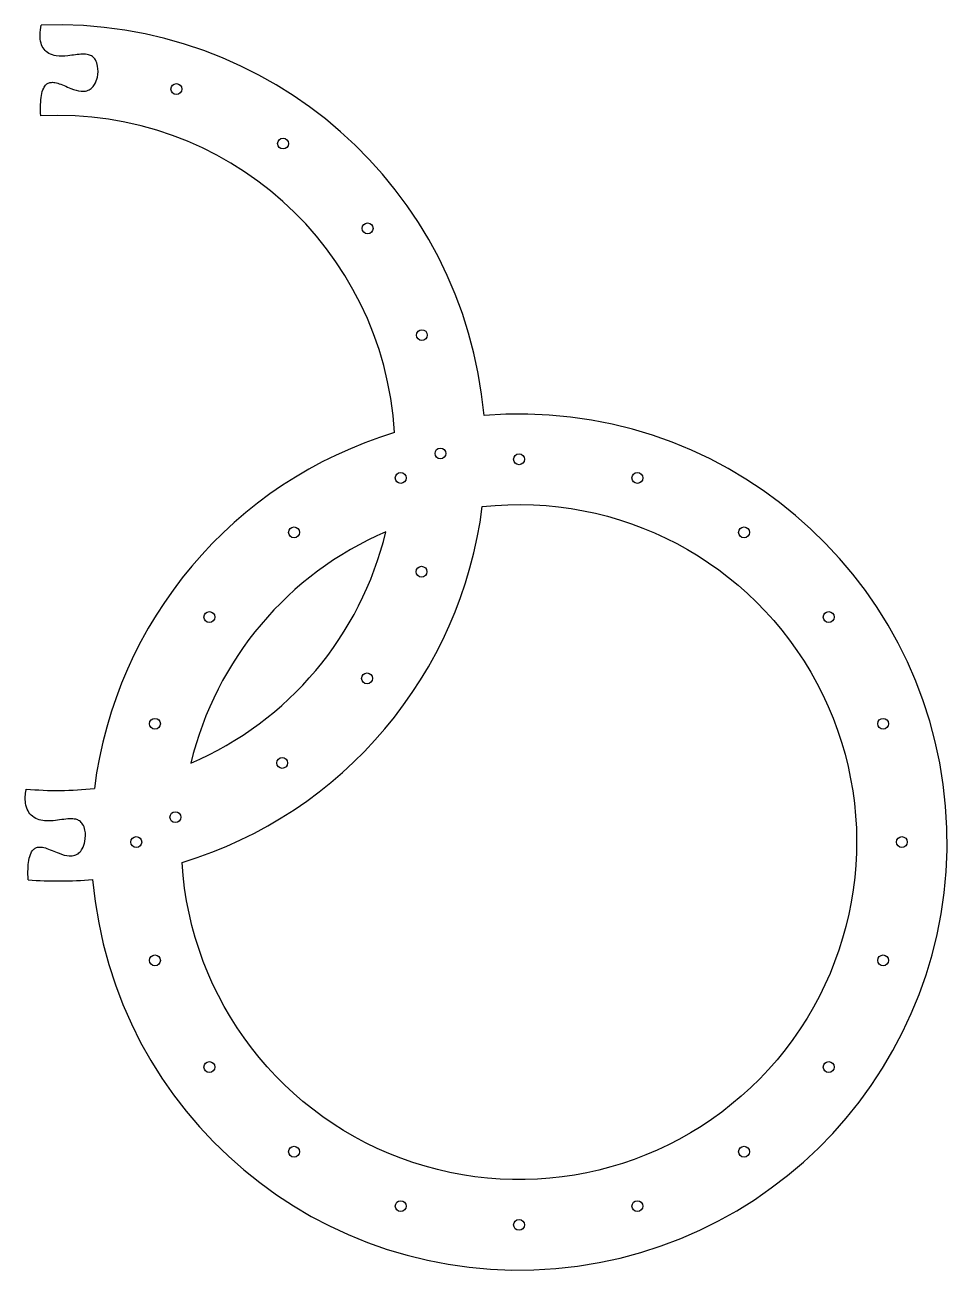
# Model space of a CAD drawing. Header units: millimetres. Extents: x 295 to 805, y -311 to 377.
import ezdxf

# ---------------------------------------------------------------- set-up
doc = ezdxf.new("R2010")
doc.units = ezdxf.units.MM
doc.layers.get('0').update_dxf_attribs({"linetype": 'CONTINUOUS'})

msp = doc.modelspace()

# ---------------------------------------------------------------- linework, layer by layer
msp.add_lwpolyline([(547.86, 111.04, -2.499664), (381.96, -85.68, 0.295756)], format="xyb", close=True)
for centre in [(378.82, 341.75), (437.75, 311.62), (484.48, 264.76), (514.45, 205.74), (524.72, 140.36), (568.17, 137.15), (502.79, 126.8), (633.54, 126.8), (443.82, 96.75), (692.51, 96.75), (514.27, 75), (397.02, 49.95), (739.31, 49.95), (484.14, 16.07), (366.97, -9.02), (769.36, -9.02), (437.28, -30.67), (378.26, -60.64), (356.62, -74.4), (779.72, -74.4), (366.97, -139.77), (769.36, -139.77), (397.02, -198.74), (739.31, -198.74), (443.82, -245.54), (692.51, -245.54), (502.79, -275.59), (633.54, -275.59), (568.17, -285.95)]:
    msp.add_circle(centre, 3)
for centre, radius, start, end in [((313.17, 140.65), 236.55, 5.02294, 92.21006), ((313.17, 140.65), 186.55, 3.46678, 92.87368), ((568.17, -74.4), 236.55, -174.97706, 94.69435), ((568.17, -74.4), 236.55, 106.9068, 172.81049), ((568.17, -74.4), 186.55, 113.24594, 166.47135), ((313.17, 140.65), 186.55, 293.24594, 346.47135), ((313.17, 140.65), 186.55, 264.65257, 276.25051), ((313.17, 140.65), 236.55, 266.04822, 274.69435)]:
    msp.add_arc(centre, radius, start, end)
for points, knots in [([(303.81, 326.96), (303.59, 331.54), (303.72, 335.25), (304.46, 339.64), (304.85, 341.1), (305.82, 343.03), (306.28, 343.72), (307.35, 344.68), (307.86, 344.98), (309.03, 345.39), (309.65, 345.47), (311.21, 345.46), (312.2, 345.27), (315.49, 344.31), (318, 343.09), (322.4, 341.37), (324.31, 340.75), (327.22, 340.48), (328.3, 340.53), (330.21, 341.09), (331, 341.51), (332.46, 342.71), (333.08, 343.47), (334.32, 345.52), (334.82, 346.91), (335.57, 350.31), (335.63, 352.47), (335.08, 355.6), (334.7, 356.8), (333.62, 358.56), (333.07, 359.19), (331.73, 360.16), (331.02, 360.49), (329.23, 360.98), (328.12, 361.06), (324.47, 360.99), (321.68, 360.45), (316.67, 359.89), (314.46, 359.77), (310.92, 360.32), (309.54, 360.73), (307.27, 362.05), (306.4, 362.81), (304.92, 364.75), (304.39, 365.89), (303.6, 368.6), (303.44, 370.19), (303.47, 373.5), (303.7, 375.29), (304.04, 377.02)], [2.594094, 2.594094, 2.594094, 2.594094, 4.658942, 4.658942, 5.770182, 5.770182, 6.444702, 6.444702, 6.949781, 6.949781, 7.464668, 7.464668, 8.23664, 8.23664, 9.989139, 9.989139, 11.277239, 11.277239, 12.032473, 12.032473, 12.669729, 12.669729, 13.353561, 13.353561, 14.345452, 14.345452, 15.785254, 15.785254, 16.676968, 16.676968, 17.302096, 17.302096, 17.885894, 17.885894, 18.659856, 18.659856, 20.310882, 20.310882, 21.529607, 21.529607, 22.350808, 22.350808, 23.025844, 23.025844, 23.745602, 23.745602, 24.637235, 24.637235, 25.637747, 25.637747, 25.637747, 25.637747]), ([(296.86, -95.34), (296.66, -90.91), (296.78, -87.31), (297.52, -82.98), (297.92, -81.52), (298.88, -79.58), (299.35, -78.9), (300.43, -77.94), (300.95, -77.63), (302.13, -77.23), (302.76, -77.15), (304.35, -77.16), (305.36, -77.36), (308.75, -78.35), (311.33, -79.61), (315.83, -81.34), (317.78, -81.94), (320.67, -82.12), (321.7, -82.03), (323.53, -81.43), (324.28, -80.99), (325.69, -79.77), (326.29, -78.98), (327.49, -76.87), (327.97, -75.43), (328.65, -71.92), (328.67, -69.7), (328.02, -66.61), (327.62, -65.47), (326.53, -63.8), (325.98, -63.21), (324.64, -62.31), (323.93, -62.01), (322.13, -61.57), (320.99, -61.51), (317.07, -61.66), (313.95, -62.32), (308.27, -62.8), (305.54, -62.82), (301.64, -61.66), (300.37, -61.04), (298.24, -59.34), (297.42, -58.34), (296.08, -55.87), (295.65, -54.41), (295.08, -50.52), (295.27, -47.98), (295.72, -45.43), (295.75, -45.26), (295.78, -45.09)], [2.641234, 2.641234, 2.641234, 2.641234, 4.655119, 4.655119, 5.765386, 5.765386, 6.439923, 6.439923, 6.948526, 6.948526, 7.469671, 7.469671, 8.255893, 8.255893, 10.058532, 10.058532, 11.375275, 11.375275, 12.110807, 12.110807, 12.73953, 12.73953, 13.435632, 13.435632, 14.465491, 14.465491, 15.965778, 15.965778, 16.842862, 16.842862, 17.463772, 17.463772, 18.052704, 18.052704, 18.859721, 18.859721, 20.695193, 20.695193, 22.065407, 22.065407, 22.802159, 22.802159, 23.478487, 23.478487, 24.260698, 24.260698, 25.515097, 25.515097, 25.603275, 25.603275, 25.603275, 25.603275])]:
    msp.add_open_spline(points, degree=3, knots=knots)

doc.saveas('drawing.dxf')
